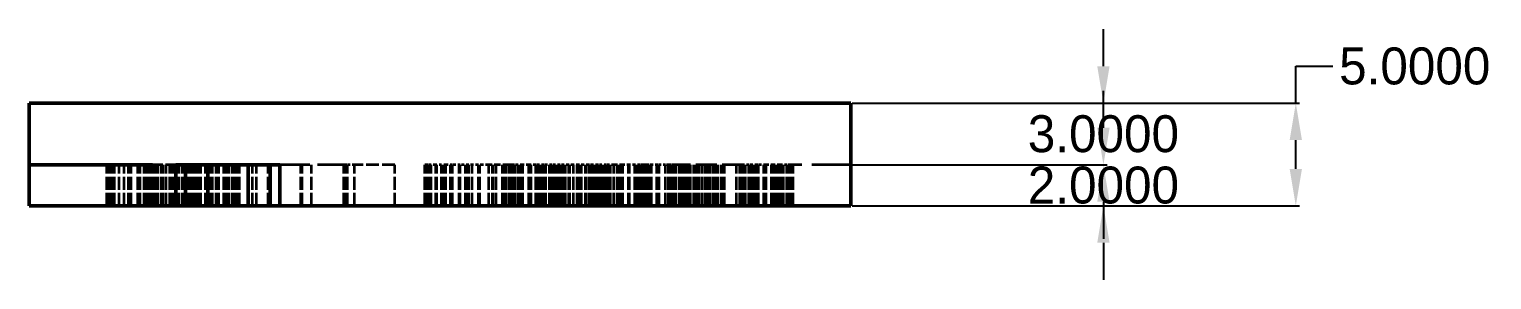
# Model space of a CAD drawing. Header units: millimetres. Extents: x 171 to 615, y 148 to 315.
# Drawn here: x 544.1 to 615.3, y 221 to 233.2 of the extents above; entities that cross this region are included whole.
import ezdxf

# ---------------------------------------------------------------- set-up
doc = ezdxf.new("R2010")
doc.units = ezdxf.units.MM
doc.linetypes.add('DASHED', pattern=[0.2067, 0.1654, -0.0413])
doc.layers.add('Hidden (ANSI)', color=7, linetype='DASHED', lineweight=35)
doc.layers.add('Visible (ANSI)', color=7, linetype='Continuous', lineweight=50)
doc.dimstyles.get("Standard").update_dxf_attribs({"dimtxt": 0.18, "dimasz": 0.18, "dimexe": 0.18, "dimexo": 0.0625, "dimgap": 0.09, "dimtad": 0, "dimtih": 1, "dimtoh": 1, "dimdec": 4, "dimzin": 0, "dimdsep": 46, "dimtxsty": 'Standard', "dimcen": 0.09, "dimadec": 0, "dimazin": 0, "dimtfac": 1, "dimtdec": 4, "dimtofl": 0, "dimtmove": 0, "dimatfit": 3, "dimfxl": 1, "dimtolj": 1, "dimtzin": 0, "dimarcsym": 0})

# ---------------------------------------------------------------- blocks, each defined once
blk = doc.blocks.new('*D34')
at = {"color": 0, "lineweight": -2, "transparency": 16777216}
for p, q in [((596.385, 228.411), (596.385, 230.211)), ((584.16, 226.611), (596.565, 226.611)), ((584.16, 224.611), (596.565, 224.611)), ((596.385, 222.811), (596.385, 221.011))]:
    blk.add_line(p, q, dxfattribs=at)
at = {"color": 0, "transparency": 16777216}
for points in [[(596.085, 228.411), (596.685, 228.411), (596.385, 226.611)], [(596.085, 222.811), (596.685, 222.811), (596.385, 224.611)]]:
    blk.add_solid(points, dxfattribs=at)
at = {"layer": 'Defpoints', "color": 0, "transparency": 16777216}
for p in [(584.098, 226.611), (584.098, 224.611), (596.385, 224.611)]:
    blk.add_point(p, dxfattribs=at)
at = {"color": 0, "transparency": 16777216, "insert": (596.385, 225.611), "char_height": 1.8, "attachment_point": 5}
blk.add_mtext('\\A1;2.0000', dxfattribs=at)
blk = doc.blocks.new('*D35')
at = {"color": 0, "lineweight": -2, "transparency": 16777216}
for p, q in [((596.385, 231.411), (596.385, 233.211)), ((584.16, 229.611), (596.565, 229.611)), ((584.16, 226.611), (596.565, 226.611)), ((596.385, 224.811), (596.385, 223.011))]:
    blk.add_line(p, q, dxfattribs=at)
at = {"color": 0, "transparency": 16777216}
for points in [[(596.085, 231.411), (596.685, 231.411), (596.385, 229.611)], [(596.085, 224.811), (596.685, 224.811), (596.385, 226.611)]]:
    blk.add_solid(points, dxfattribs=at)
at = {"layer": 'Defpoints', "color": 0, "transparency": 16777216}
for p in [(584.098, 229.611), (584.098, 226.611), (596.385, 226.611)]:
    blk.add_point(p, dxfattribs=at)
at = {"color": 0, "transparency": 16777216, "insert": (596.385, 228.111), "char_height": 1.8, "attachment_point": 5}
blk.add_mtext('\\A1;3.0000', dxfattribs=at)
blk = doc.blocks.new('*D36')
at = {"color": 0, "lineweight": -2, "transparency": 16777216}
for p, q in [((605.75, 229.611), (605.75, 231.411)), ((605.75, 231.411), (607.55, 231.411)), ((584.16, 229.611), (605.93, 229.611)), ((605.75, 226.411), (605.75, 227.811)), ((584.16, 224.611), (605.93, 224.611))]:
    blk.add_line(p, q, dxfattribs=at)
at = {"color": 0, "transparency": 16777216}
for points in [[(605.45, 227.811), (606.05, 227.811), (605.75, 229.611)], [(605.45, 226.411), (606.05, 226.411), (605.75, 224.611)]]:
    blk.add_solid(points, dxfattribs=at)
at = {"layer": 'Defpoints', "color": 0, "transparency": 16777216}
for p in [(584.098, 229.611), (605.75, 229.611), (584.098, 224.611)]:
    blk.add_point(p, dxfattribs=at)
at = {"color": 0, "transparency": 16777216, "insert": (611.54, 231.411), "char_height": 1.8, "attachment_point": 5}
blk.add_mtext('\\A1;5.0000', dxfattribs=at)

msp = doc.modelspace()

# ---------------------------------------------------------------- linework, layer by layer
at = {"layer": 'Hidden (ANSI)', "ltscale": 3.809293}
for p, q in [((547.87119, 224.61073), (547.87119, 226.61073)), ((547.87119, 224.61073), (547.87119, 226.61073)), ((547.88433, 224.61073), (547.88433, 226.61073)), ((547.88433, 224.61073), (547.88433, 226.61073)), ((547.89308, 224.61073), (547.89308, 226.61073)), ((547.89308, 224.61073), (547.89308, 226.61073)), ((547.89746, 224.61073), (547.89746, 226.61073)), ((547.89746, 224.61073), (547.89746, 226.61073)), ((547.92373, 224.61073), (547.92373, 226.61073)), ((547.92373, 224.61073), (547.92373, 226.61073)), ((547.92811, 224.61073), (547.92811, 226.61073)), ((547.92811, 224.61073), (547.92811, 226.61073)), ((547.94396, 224.61073), (547.94396, 226.61073)), ((547.94396, 224.61073), (547.94396, 226.61073)), ((547.99378, 224.61073), (547.99378, 226.61073)), ((547.99378, 224.61073), (547.99378, 226.61073)), ((548.07258, 224.61073), (548.07258, 226.61073)), ((548.07258, 224.61073), (548.07258, 226.61073)), ((548.14701, 224.61073), (548.14701, 226.61073)), ((548.14701, 224.61073), (548.14701, 226.61073)), ((548.18641, 224.61073), (548.18641, 226.61073)), ((548.18641, 224.61073), (548.18641, 226.61073)), ((548.24771, 224.61073), (548.24771, 226.61073)), ((548.24771, 224.61073), (548.24771, 226.61073)), ((548.47975, 224.61073), (548.47975, 226.61073)), ((548.47975, 224.61073), (548.47975, 226.61073)), ((548.71178, 224.61073), (548.71178, 226.61073)), ((548.71178, 224.61073), (548.71178, 226.61073)), ((548.92193, 224.61073), (548.92193, 226.61073)), ((548.92193, 224.61073), (548.92193, 226.61073)), ((549.05327, 224.61073), (549.05327, 226.61073)), ((549.05327, 224.61073), (549.05327, 226.61073)), ((549.39039, 224.61073), (549.39039, 226.61073)), ((549.39039, 224.61073), (549.39039, 226.61073)), ((549.46044, 224.61073), (549.46044, 226.61073)), ((549.46044, 224.61073), (549.46044, 226.61073)), ((549.49108, 224.61073), (549.49108, 226.61073)), ((549.49108, 224.61073), (549.49108, 226.61073)), ((549.69685, 224.61073), (549.69685, 226.61073)), ((549.69685, 224.61073), (549.69685, 226.61073)), ((549.7275, 224.61073), (549.7275, 226.61073)), ((549.7275, 224.61073), (549.7275, 226.61073)), ((549.74501, 224.61073), (549.74501, 226.61073)), ((549.74501, 224.61073), (549.74501, 226.61073)), ((549.82382, 224.61073), (549.82382, 226.61073)), ((549.82382, 224.61073), (549.82382, 226.61073)), ((549.85884, 224.61073), (549.85884, 226.61073)), ((549.85884, 224.61073), (549.85884, 226.61073)), ((549.88073, 224.61073), (549.88073, 226.61073)), ((549.88073, 224.61073), (549.88073, 226.61073)), ((549.93327, 224.61073), (549.93327, 226.61073)), ((549.93327, 224.61073), (549.93327, 226.61073)), ((549.95516, 224.61073), (549.95516, 226.61073)), ((549.95516, 224.61073), (549.95516, 226.61073)), ((549.96829, 224.61073), (549.96829, 226.61073)), ((549.96829, 224.61073), (549.96829, 226.61073)), ((550.06899, 224.61073), (550.06899, 226.61073)), ((550.06899, 224.61073), (550.06899, 226.61073)), ((550.13466, 224.61073), (550.13466, 226.61073)), ((550.13466, 224.61073), (550.13466, 226.61073)), ((550.15655, 224.61073), (550.15655, 226.61073)), ((550.15655, 224.61073), (550.15655, 226.61073)), ((550.29227, 224.61073), (550.29227, 226.61073)), ((550.29227, 224.61073), (550.29227, 226.61073)), ((550.33167, 224.61073), (550.33167, 226.61073)), ((550.33167, 224.61073), (550.33167, 226.61073)), ((550.3667, 224.61073), (550.3667, 226.61073)), ((550.3667, 224.61073), (550.3667, 226.61073)), ((550.52869, 224.61073), (550.52869, 226.61073)), ((550.52869, 224.61073), (550.52869, 226.61073)), ((550.57685, 224.61073), (550.57685, 226.61073)), ((550.57685, 224.61073), (550.57685, 226.61073)), ((550.60749, 224.61073), (550.60749, 226.61073)), ((550.60749, 224.61073), (550.60749, 226.61073)), ((550.73883, 224.61073), (550.73883, 226.61073)), ((550.73883, 224.61073), (550.73883, 226.61073)), ((550.76073, 224.61073), (550.76073, 226.61073)), ((550.76073, 224.61073), (550.76073, 226.61073)), ((550.94898, 224.61073), (550.94898, 226.61073)), ((550.94898, 224.61073), (550.94898, 226.61073)), ((551.01028, 224.61073), (551.01028, 226.61073)), ((551.01028, 224.61073), (551.01028, 226.61073)), ((551.05406, 224.61073), (551.05406, 226.61073)), ((551.05406, 224.61073), (551.05406, 226.61073)), ((551.06719, 224.61073), (551.06719, 226.61073)), ((551.06719, 224.61073), (551.06719, 226.61073)), ((551.20729, 224.61073), (551.20729, 226.61073)), ((551.20729, 224.61073), (551.20729, 226.61073)), ((551.29047, 224.61073), (551.29047, 226.61073)), ((551.29047, 224.61073), (551.29047, 226.61073)), ((551.33863, 224.61073), (551.33863, 226.61073)), ((551.33863, 224.61073), (551.33863, 226.61073)), ((551.38241, 224.61073), (551.38241, 226.61073)), ((551.38241, 224.61073), (551.38241, 226.61073)), ((551.54878, 224.61073), (551.54878, 226.61073)), ((551.54878, 224.61073), (551.54878, 226.61073)), ((551.56191, 224.61073), (551.56191, 226.61073)), ((551.56191, 224.61073), (551.56191, 226.61073)), ((551.61883, 224.61073), (551.61883, 226.61073)), ((551.61883, 224.61073), (551.61883, 226.61073)), ((551.71952, 224.61073), (551.71952, 226.61073)), ((551.71952, 224.61073), (551.71952, 226.61073)), ((551.74579, 224.61073), (551.74579, 226.61073)), ((551.74579, 224.61073), (551.74579, 226.61073)), ((551.84649, 224.61073), (551.84649, 226.61073)), ((551.84649, 224.61073), (551.84649, 226.61073)), ((551.85962, 224.61073), (551.85962, 226.61073)), ((551.85962, 224.61073), (551.85962, 226.61073)), ((551.89465, 224.61073), (551.89465, 226.61073)), ((551.89465, 224.61073), (551.89465, 226.61073)), ((551.89903, 224.61073), (551.89903, 226.61073)), ((551.89903, 224.61073), (551.89903, 226.61073)), ((552.00848, 224.61073), (552.00848, 226.61073)), ((552.00848, 224.61073), (552.00848, 226.61073)), ((552.05226, 224.61073), (552.05226, 226.61073)), ((552.05226, 224.61073), (552.05226, 226.61073)), ((552.16171, 224.61073), (552.16171, 226.61073)), ((552.16171, 224.61073), (552.16171, 226.61073)), ((552.20987, 224.61073), (552.20987, 226.61073)), ((552.20987, 224.61073), (552.20987, 226.61073)), ((552.28868, 224.61073), (552.28868, 226.61073)), ((552.28868, 224.61073), (552.28868, 226.61073)), ((552.29305, 224.61073), (552.29305, 226.61073)), ((552.29305, 224.61073), (552.29305, 226.61073)), ((552.31057, 224.61073), (552.31057, 226.61073)), ((552.31057, 224.61073), (552.31057, 226.61073)), ((552.34121, 224.61073), (552.34121, 226.61073)), ((552.34121, 224.61073), (552.34121, 226.61073)), ((552.45504, 224.61073), (552.45504, 226.61073)), ((552.45504, 224.61073), (552.45504, 226.61073)), ((552.67832, 224.61073), (552.67832, 226.61073)), ((552.67832, 224.61073), (552.67832, 226.61073)), ((552.85345, 224.61073), (552.85345, 226.61073)), ((552.85345, 224.61073), (552.85345, 226.61073)), ((552.89723, 224.61073), (552.89723, 226.61073)), ((552.89723, 224.61073), (552.89723, 226.61073)), ((553.02419, 224.61073), (553.02419, 226.61073)), ((553.02419, 224.61073), (553.02419, 226.61073)), ((553.20369, 224.61073), (553.20369, 226.61073)), ((553.20369, 224.61073), (553.20369, 226.61073)), ((553.2825, 224.61073), (553.2825, 226.61073)), ((553.2825, 224.61073), (553.2825, 226.61073)), ((553.3219, 224.61073), (553.3219, 226.61073)), ((553.3219, 224.61073), (553.3219, 226.61073)), ((553.57145, 224.61073), (553.57145, 226.61073)), ((553.57145, 224.61073), (553.57145, 226.61073)), ((553.61961, 224.61073), (553.61961, 226.61073)), ((553.61961, 224.61073), (553.61961, 226.61073)), ((553.75533, 224.61073), (553.75533, 226.61073)), ((553.75533, 224.61073), (553.75533, 226.61073)), ((553.80787, 224.61073), (553.80787, 226.61073)), ((553.80787, 224.61073), (553.80787, 226.61073)), ((553.81662, 224.61073), (553.81662, 226.61073)), ((553.81662, 224.61073), (553.81662, 226.61073)), ((553.96986, 224.61073), (553.96986, 226.61073)), ((553.96986, 224.61073), (553.96986, 226.61073)), ((554.01364, 224.61073), (554.01364, 226.61073)), ((554.01364, 224.61073), (554.01364, 226.61073)), ((554.05742, 224.61073), (554.05742, 226.61073)), ((554.05742, 224.61073), (554.05742, 226.61073)), ((554.1012, 224.61073), (554.1012, 226.61073)), ((554.1012, 224.61073), (554.1012, 226.61073)), ((554.16687, 224.61073), (554.16687, 226.61073)), ((554.16687, 224.61073), (554.16687, 226.61073)), ((554.2019, 224.61073), (554.2019, 226.61073)), ((554.2019, 224.61073), (554.2019, 226.61073)), ((554.24568, 224.61073), (554.24568, 226.61073)), ((554.24568, 224.61073), (554.24568, 226.61073)), ((554.27632, 224.61073), (554.27632, 226.61073)), ((554.27632, 224.61073), (554.27632, 226.61073)), ((554.30259, 224.61073), (554.30259, 226.61073)), ((554.30259, 224.61073), (554.30259, 226.61073)), ((554.3201, 224.61073), (554.3201, 226.61073)), ((554.3201, 224.61073), (554.3201, 226.61073)), ((554.32886, 224.61073), (554.32886, 226.61073)), ((554.32886, 224.61073), (554.32886, 226.61073)), ((554.33324, 224.61073), (554.33324, 226.61073)), ((554.33324, 224.61073), (554.33324, 226.61073)), ((554.9593, 224.61073), (554.9593, 226.61073)), ((554.9593, 224.61073), (554.9593, 226.61073)), ((555.15194, 224.61073), (555.15194, 226.61073)), ((555.15194, 224.61073), (555.15194, 226.61073)), ((555.72109, 224.61073), (555.72109, 226.61073)), ((555.72109, 224.61073), (555.72109, 226.61073)), ((557.32347, 224.61073), (557.32347, 226.61073)), ((557.32347, 224.61073), (557.32347, 226.61073)), ((557.38038, 224.61073), (557.38038, 226.61073)), ((557.38038, 224.61073), (557.38038, 226.61073)), ((557.8357, 224.61073), (557.8357, 226.61073)), ((557.8357, 224.61073), (557.8357, 226.61073)), ((559.41619, 224.61073), (559.41619, 226.61073)), ((559.41619, 224.61073), (559.41619, 226.61073)), ((559.48186, 224.61073), (559.48186, 226.61073)), ((559.48186, 224.61073), (559.48186, 226.61073)), ((559.5923, 224.61073), (559.5923, 226.61073)), ((559.5923, 224.61073), (559.5923, 226.61073)), ((559.92842, 224.61073), (559.92842, 226.61073)), ((559.92842, 224.61073), (559.92842, 226.61073)), ((561.89418, 224.61073), (561.89418, 226.61073)), ((561.89418, 224.61073), (561.89418, 226.61073)), ((563.36084, 224.61073), (563.36084, 226.61073)), ((563.36084, 224.61073), (563.36084, 226.61073)), ((563.40024, 224.61073), (563.40024, 226.61073)), ((563.40024, 224.61073), (563.40024, 226.61073)), ((563.41338, 224.61073), (563.41338, 226.61073)), ((563.41338, 224.61073), (563.41338, 226.61073)), ((563.50094, 224.61073), (563.50094, 226.61073)), ((563.50094, 224.61073), (563.50094, 226.61073)), ((563.62352, 224.61073), (563.62352, 226.61073)), ((563.62352, 224.61073), (563.62352, 226.61073)), ((563.66293, 224.61073), (563.66293, 226.61073)), ((563.66293, 224.61073), (563.66293, 226.61073)), ((563.88183, 224.61073), (563.88183, 226.61073)), ((563.88183, 224.61073), (563.88183, 226.61073)), ((563.94312, 224.61073), (563.94312, 226.61073)), ((563.94312, 224.61073), (563.94312, 226.61073)), ((564.16203, 224.61073), (564.16203, 226.61073)), ((564.16203, 224.61073), (564.16203, 226.61073)), ((564.24521, 224.61073), (564.24521, 226.61073)), ((564.24521, 224.61073), (564.24521, 226.61073)), ((564.37218, 224.61073), (564.37218, 226.61073)), ((564.37218, 224.61073), (564.37218, 226.61073)), ((564.60421, 224.61073), (564.60421, 226.61073)), ((564.60421, 224.61073), (564.60421, 226.61073)), ((564.70491, 224.61073), (564.70491, 226.61073)), ((564.70491, 224.61073), (564.70491, 226.61073)), ((565.02013, 224.61073), (565.02013, 226.61073)), ((565.02013, 224.61073), (565.02013, 226.61073)), ((565.08142, 224.61073), (565.08142, 226.61073)), ((565.08142, 224.61073), (565.08142, 226.61073)), ((565.3266, 224.61073), (565.3266, 226.61073)), ((565.3266, 224.61073), (565.3266, 226.61073)), ((565.41854, 224.61073), (565.41854, 226.61073)), ((565.41854, 224.61073), (565.41854, 226.61073)), ((565.50172, 224.61073), (565.50172, 226.61073)), ((565.50172, 224.61073), (565.50172, 226.61073)), ((565.65933, 224.61073), (565.65933, 226.61073)), ((565.65933, 224.61073), (565.65933, 226.61073)), ((565.9658, 224.61073), (565.9658, 226.61073)), ((565.9658, 224.61073), (565.9658, 226.61073)), ((566.03585, 224.61073), (566.03585, 226.61073)), ((566.03585, 224.61073), (566.03585, 226.61073)), ((566.47365, 224.61073), (566.47365, 226.61073)), ((566.47365, 224.61073), (566.47365, 226.61073)), ((566.64002, 224.61073), (566.64002, 226.61073)), ((566.64002, 224.61073), (566.64002, 226.61073)), ((566.67942, 224.61073), (566.67942, 226.61073)), ((566.67942, 224.61073), (566.67942, 226.61073)), ((566.81952, 224.61073), (566.81952, 226.61073)), ((566.81952, 224.61073), (566.81952, 226.61073)), ((567.13037, 224.61073), (567.13037, 226.61073)), ((567.13037, 224.61073), (567.13037, 226.61073)), ((567.16101, 224.61073), (567.16101, 226.61073)), ((567.16101, 224.61073), (567.16101, 226.61073)), ((567.19166, 224.61073), (567.19166, 226.61073)), ((567.19166, 224.61073), (567.19166, 226.61073)), ((567.29673, 224.61073), (567.29673, 226.61073)), ((567.29673, 224.61073), (567.29673, 226.61073)), ((567.44997, 224.61073), (567.44997, 226.61073)), ((567.44997, 224.61073), (567.44997, 226.61073)), ((567.45872, 224.61073), (567.45872, 226.61073)), ((567.45872, 224.61073), (567.45872, 226.61073)), ((567.4631, 224.61073), (567.4631, 226.61073)), ((567.4631, 224.61073), (567.4631, 226.61073)), ((567.48061, 224.61073), (567.48061, 226.61073)), ((567.48061, 224.61073), (567.48061, 226.61073)), ((567.48499, 224.61073), (567.48499, 226.61073)), ((567.48499, 224.61073), (567.48499, 226.61073)), ((567.48937, 224.61073), (567.48937, 226.61073)), ((567.48937, 224.61073), (567.48937, 226.61073)), ((567.52439, 224.61073), (567.52439, 226.61073)), ((567.52439, 224.61073), (567.52439, 226.61073)), ((567.53753, 224.61073), (567.53753, 226.61073)), ((567.53753, 224.61073), (567.53753, 226.61073)), ((567.59006, 224.61073), (567.59006, 226.61073)), ((567.59006, 224.61073), (567.59006, 226.61073)), ((567.59444, 224.61073), (567.59444, 226.61073)), ((567.59444, 224.61073), (567.59444, 226.61073)), ((567.62509, 224.61073), (567.62509, 226.61073)), ((567.62509, 224.61073), (567.62509, 226.61073)), ((567.66449, 224.61073), (567.66449, 226.61073)), ((567.66449, 224.61073), (567.66449, 226.61073)), ((567.682, 224.61073), (567.682, 226.61073)), ((567.682, 224.61073), (567.682, 226.61073)), ((567.70827, 224.61073), (567.70827, 226.61073)), ((567.70827, 224.61073), (567.70827, 226.61073)), ((567.72141, 224.61073), (567.72141, 226.61073)), ((567.72141, 224.61073), (567.72141, 226.61073)), ((567.73454, 224.61073), (567.73454, 226.61073)), ((567.73454, 224.61073), (567.73454, 226.61073)), ((567.87464, 224.61073), (567.87464, 226.61073)), ((567.87464, 224.61073), (567.87464, 226.61073)), ((567.89653, 224.61073), (567.89653, 226.61073)), ((567.89653, 224.61073), (567.89653, 226.61073)), ((568.02349, 224.61073), (568.02349, 226.61073)), ((568.02349, 224.61073), (568.02349, 226.61073)), ((568.08479, 224.61073), (568.08479, 226.61073)), ((568.08479, 224.61073), (568.08479, 226.61073)), ((568.09354, 224.61073), (568.09354, 226.61073)), ((568.09354, 224.61073), (568.09354, 226.61073)), ((568.10668, 224.61073), (568.10668, 226.61073)), ((568.10668, 224.61073), (568.10668, 226.61073)), ((568.11543, 224.61073), (568.11543, 226.61073)), ((568.11543, 224.61073), (568.11543, 226.61073)), ((568.12857, 224.61073), (568.12857, 226.61073)), ((568.12857, 224.61073), (568.12857, 226.61073)), ((568.41314, 224.61073), (568.41314, 226.61073)), ((568.41314, 224.61073), (568.41314, 226.61073)), ((568.51822, 224.61073), (568.51822, 226.61073)), ((568.51822, 224.61073), (568.51822, 226.61073)), ((568.53135, 224.61073), (568.53135, 226.61073)), ((568.53135, 224.61073), (568.53135, 226.61073)), ((568.75026, 224.61073), (568.75026, 226.61073)), ((568.75026, 224.61073), (568.75026, 226.61073)), ((568.75901, 224.61073), (568.75901, 226.61073)), ((568.75901, 224.61073), (568.75901, 226.61073)), ((568.86846, 224.61073), (568.86846, 226.61073)), ((568.86846, 224.61073), (568.86846, 226.61073)), ((568.88598, 224.61073), (568.88598, 226.61073)), ((568.88598, 224.61073), (568.88598, 226.61073)), ((568.921, 224.61073), (568.921, 226.61073)), ((568.921, 224.61073), (568.921, 226.61073)), ((568.95165, 224.61073), (568.95165, 226.61073)), ((568.95165, 224.61073), (568.95165, 226.61073)), ((569.04796, 224.61073), (569.04796, 226.61073)), ((569.04796, 224.61073), (569.04796, 226.61073)), ((569.1399, 224.61073), (569.1399, 226.61073)), ((569.1399, 224.61073), (569.1399, 226.61073)), ((569.17055, 224.61073), (569.17055, 226.61073)), ((569.17055, 224.61073), (569.17055, 226.61073)), ((569.18369, 224.61073), (569.18369, 226.61073)), ((569.18369, 224.61073), (569.18369, 226.61073)), ((569.20558, 224.61073), (569.20558, 226.61073)), ((569.20558, 224.61073), (569.20558, 226.61073)), ((569.2406, 224.61073), (569.2406, 226.61073)), ((569.2406, 224.61073), (569.2406, 226.61073)), ((569.42448, 224.61073), (569.42448, 226.61073)), ((569.42448, 224.61073), (569.42448, 226.61073)), ((569.44199, 224.61073), (569.44199, 226.61073)), ((569.44199, 224.61073), (569.44199, 226.61073)), ((569.47264, 224.61073), (569.47264, 226.61073)), ((569.47264, 224.61073), (569.47264, 226.61073)), ((569.47702, 224.61073), (569.47702, 226.61073)), ((569.47702, 224.61073), (569.47702, 226.61073)), ((569.48577, 224.61073), (569.48577, 226.61073)), ((569.48577, 224.61073), (569.48577, 226.61073)), ((569.49453, 224.61073), (569.49453, 226.61073)), ((569.49453, 224.61073), (569.49453, 226.61073)), ((569.50766, 224.61073), (569.50766, 226.61073)), ((569.50766, 224.61073), (569.50766, 226.61073)), ((569.51642, 224.61073), (569.51642, 226.61073)), ((569.51642, 224.61073), (569.51642, 226.61073)), ((569.5208, 224.61073), (569.5208, 226.61073)), ((569.5208, 224.61073), (569.5208, 226.61073)), ((569.52955, 224.61073), (569.52955, 226.61073)), ((569.52955, 224.61073), (569.52955, 226.61073)), ((569.53393, 224.61073), (569.53393, 226.61073)), ((569.53393, 224.61073), (569.53393, 226.61073)), ((569.54269, 224.61073), (569.54269, 226.61073)), ((569.54269, 224.61073), (569.54269, 226.61073)), ((569.55582, 224.61073), (569.55582, 226.61073)), ((569.55582, 224.61073), (569.55582, 226.61073)), ((569.59085, 224.61073), (569.59085, 226.61073)), ((569.59085, 224.61073), (569.59085, 226.61073)), ((569.60398, 224.61073), (569.60398, 226.61073)), ((569.60398, 224.61073), (569.60398, 226.61073)), ((569.60836, 224.61073), (569.60836, 226.61073)), ((569.60836, 224.61073), (569.60836, 226.61073)), ((569.61712, 224.61073), (569.61712, 226.61073)), ((569.61712, 224.61073), (569.61712, 226.61073)), ((569.65214, 224.61073), (569.65214, 226.61073)), ((569.65214, 224.61073), (569.65214, 226.61073)), ((569.74846, 224.61073), (569.74846, 226.61073)), ((569.74846, 224.61073), (569.74846, 226.61073)), ((569.76597, 224.61073), (569.76597, 226.61073)), ((569.76597, 224.61073), (569.76597, 226.61073)), ((569.84915, 224.61073), (569.84915, 226.61073)), ((569.84915, 224.61073), (569.84915, 226.61073)), ((569.91482, 224.61073), (569.91482, 226.61073)), ((569.91482, 224.61073), (569.91482, 226.61073)), ((569.93672, 224.61073), (569.93672, 226.61073)), ((569.93672, 224.61073), (569.93672, 226.61073)), ((570.06806, 224.61073), (570.06806, 226.61073)), ((570.06806, 224.61073), (570.06806, 226.61073)), ((570.17751, 224.61073), (570.17751, 226.61073)), ((570.17751, 224.61073), (570.17751, 226.61073)), ((570.19502, 224.61073), (570.19502, 226.61073)), ((570.19502, 224.61073), (570.19502, 226.61073)), ((570.35701, 224.61073), (570.35701, 226.61073)), ((570.35701, 224.61073), (570.35701, 226.61073)), ((570.3789, 224.61073), (570.3789, 226.61073)), ((570.3789, 224.61073), (570.3789, 226.61073)), ((570.4183, 224.61073), (570.4183, 226.61073)), ((570.4183, 224.61073), (570.4183, 226.61073)), ((570.58905, 224.61073), (570.58905, 226.61073)), ((570.58905, 224.61073), (570.58905, 226.61073)), ((570.76417, 224.61073), (570.76417, 226.61073)), ((570.76417, 224.61073), (570.76417, 226.61073)), ((570.76855, 224.61073), (570.76855, 226.61073)), ((570.76855, 224.61073), (570.76855, 226.61073)), ((570.82547, 224.61073), (570.82547, 226.61073)), ((570.82547, 224.61073), (570.82547, 226.61073)), ((570.84298, 224.61073), (570.84298, 226.61073)), ((570.84298, 224.61073), (570.84298, 226.61073)), ((570.86925, 224.61073), (570.86925, 226.61073)), ((570.86925, 224.61073), (570.86925, 226.61073)), ((570.878, 224.61073), (570.878, 226.61073)), ((570.878, 224.61073), (570.878, 226.61073)), ((570.94367, 224.61073), (570.94367, 226.61073)), ((570.94367, 224.61073), (570.94367, 226.61073)), ((570.98308, 224.61073), (570.98308, 226.61073)), ((570.98308, 224.61073), (570.98308, 226.61073)), ((571.16696, 224.61073), (571.16696, 226.61073)), ((571.16696, 224.61073), (571.16696, 226.61073)), ((571.1976, 224.61073), (571.1976, 226.61073)), ((571.1976, 224.61073), (571.1976, 226.61073)), ((571.32894, 224.61073), (571.32894, 226.61073)), ((571.32894, 224.61073), (571.32894, 226.61073)), ((571.36397, 224.61073), (571.36397, 226.61073)), ((571.36397, 224.61073), (571.36397, 226.61073)), ((571.48656, 224.61073), (571.48656, 226.61073)), ((571.48656, 224.61073), (571.48656, 226.61073)), ((571.53471, 224.61073), (571.53471, 226.61073)), ((571.53471, 224.61073), (571.53471, 226.61073)), ((571.54785, 224.61073), (571.54785, 226.61073)), ((571.54785, 224.61073), (571.54785, 226.61073)), ((571.62665, 224.61073), (571.62665, 226.61073)), ((571.62665, 224.61073), (571.62665, 226.61073)), ((571.68357, 224.61073), (571.68357, 226.61073)), ((571.68357, 224.61073), (571.68357, 226.61073)), ((571.80616, 224.61073), (571.80616, 226.61073)), ((571.80616, 224.61073), (571.80616, 226.61073)), ((571.88058, 224.61073), (571.88058, 226.61073)), ((571.88058, 224.61073), (571.88058, 226.61073)), ((571.96377, 224.61073), (571.96377, 226.61073)), ((571.96377, 224.61073), (571.96377, 226.61073)), ((571.9769, 224.61073), (571.9769, 226.61073)), ((571.9769, 224.61073), (571.9769, 226.61073)), ((571.98128, 224.61073), (571.98128, 226.61073)), ((571.98128, 224.61073), (571.98128, 226.61073)), ((572.09511, 224.61073), (572.09511, 226.61073)), ((572.09511, 224.61073), (572.09511, 226.61073)), ((572.12138, 224.61073), (572.12138, 226.61073)), ((572.12138, 224.61073), (572.12138, 226.61073)), ((572.18705, 224.61073), (572.18705, 226.61073)), ((572.18705, 224.61073), (572.18705, 226.61073)), ((572.20456, 224.61073), (572.20456, 226.61073)), ((572.20456, 224.61073), (572.20456, 226.61073)), ((572.21769, 224.61073), (572.21769, 226.61073)), ((572.21769, 224.61073), (572.21769, 226.61073)), ((572.23083, 224.61073), (572.23083, 226.61073)), ((572.23083, 224.61073), (572.23083, 226.61073)), ((572.24396, 224.61073), (572.24396, 226.61073)), ((572.24396, 224.61073), (572.24396, 226.61073)), ((572.25272, 224.61073), (572.25272, 226.61073)), ((572.25272, 224.61073), (572.25272, 226.61073)), ((572.2571, 224.61073), (572.2571, 226.61073)), ((572.2571, 224.61073), (572.2571, 226.61073)), ((572.3972, 224.61073), (572.3972, 226.61073)), ((572.3972, 224.61073), (572.3972, 226.61073)), ((572.55481, 224.61073), (572.55481, 226.61073)), ((572.55481, 224.61073), (572.55481, 226.61073)), ((572.55919, 224.61073), (572.55919, 226.61073)), ((572.55919, 224.61073), (572.55919, 226.61073)), ((572.56356, 224.61073), (572.56356, 226.61073)), ((572.56356, 224.61073), (572.56356, 226.61073)), ((572.72993, 224.61073), (572.72993, 226.61073)), ((572.72993, 224.61073), (572.72993, 226.61073)), ((572.79122, 224.61073), (572.79122, 226.61073)), ((572.79122, 224.61073), (572.79122, 226.61073)), ((572.835, 224.61073), (572.835, 226.61073)), ((572.835, 224.61073), (572.835, 226.61073)), ((572.95759, 224.61073), (572.95759, 226.61073)), ((572.95759, 224.61073), (572.95759, 226.61073)), ((572.96635, 224.61073), (572.96635, 226.61073)), ((572.96635, 224.61073), (572.96635, 226.61073)), ((572.9751, 224.61073), (572.9751, 226.61073)), ((572.9751, 224.61073), (572.9751, 226.61073)), ((572.99261, 224.61073), (572.99261, 226.61073)), ((572.99261, 224.61073), (572.99261, 226.61073)), ((573.26406, 224.61073), (573.26406, 226.61073)), ((573.26406, 224.61073), (573.26406, 226.61073)), ((573.29032, 224.61073), (573.29032, 226.61073)), ((573.29032, 224.61073), (573.29032, 226.61073)), ((573.29908, 224.61073), (573.29908, 226.61073)), ((573.29908, 224.61073), (573.29908, 226.61073)), ((573.31659, 224.61073), (573.31659, 226.61073)), ((573.31659, 224.61073), (573.31659, 226.61073)), ((573.57928, 224.61073), (573.57928, 226.61073)), ((573.57928, 224.61073), (573.57928, 226.61073)), ((573.59679, 224.61073), (573.59679, 226.61073)), ((573.59679, 224.61073), (573.59679, 226.61073)), ((573.60992, 224.61073), (573.60992, 226.61073)), ((573.60992, 224.61073), (573.60992, 226.61073)), ((573.72375, 224.61073), (573.72375, 226.61073)), ((573.72375, 224.61073), (573.72375, 226.61073)), ((573.72813, 224.61073), (573.72813, 226.61073)), ((573.72813, 224.61073), (573.72813, 226.61073)), ((573.80256, 224.61073), (573.80256, 226.61073)), ((573.80256, 224.61073), (573.80256, 226.61073)), ((573.83758, 224.61073), (573.83758, 226.61073)), ((573.83758, 224.61073), (573.83758, 226.61073)), ((573.88137, 224.61073), (573.88137, 226.61073)), ((573.88137, 224.61073), (573.88137, 226.61073)), ((573.91639, 224.61073), (573.91639, 226.61073)), ((573.91639, 224.61073), (573.91639, 226.61073)), ((574.00833, 224.61073), (574.00833, 226.61073)), ((574.00833, 224.61073), (574.00833, 226.61073)), ((574.0346, 224.61073), (574.0346, 226.61073)), ((574.0346, 224.61073), (574.0346, 226.61073)), ((574.12216, 224.61073), (574.12216, 226.61073)), ((574.12216, 224.61073), (574.12216, 226.61073)), ((574.13092, 224.61073), (574.13092, 226.61073)), ((574.13092, 224.61073), (574.13092, 226.61073)), ((574.17907, 224.61073), (574.17907, 226.61073)), ((574.17907, 224.61073), (574.17907, 226.61073)), ((574.20096, 224.61073), (574.20096, 226.61073)), ((574.20096, 224.61073), (574.20096, 226.61073)), ((574.23161, 224.61073), (574.23161, 226.61073)), ((574.23161, 224.61073), (574.23161, 226.61073)), ((574.24912, 224.61073), (574.24912, 226.61073)), ((574.24912, 224.61073), (574.24912, 226.61073)), ((574.26664, 224.61073), (574.26664, 226.61073)), ((574.26664, 224.61073), (574.26664, 226.61073)), ((574.27539, 224.61073), (574.27539, 226.61073)), ((574.27539, 224.61073), (574.27539, 226.61073)), ((574.38047, 224.61073), (574.38047, 226.61073)), ((574.38047, 224.61073), (574.38047, 226.61073)), ((574.64315, 224.61073), (574.64315, 226.61073)), ((574.64315, 224.61073), (574.64315, 226.61073)), ((574.68255, 224.61073), (574.68255, 226.61073)), ((574.68255, 224.61073), (574.68255, 226.61073)), ((574.69569, 224.61073), (574.69569, 226.61073)), ((574.69569, 224.61073), (574.69569, 226.61073)), ((574.7526, 224.61073), (574.7526, 226.61073)), ((574.7526, 224.61073), (574.7526, 226.61073)), ((575.0722, 224.61073), (575.0722, 226.61073)), ((575.0722, 224.61073), (575.0722, 226.61073)), ((575.21668, 224.61073), (575.21668, 226.61073)), ((575.21668, 224.61073), (575.21668, 226.61073)), ((575.24295, 224.61073), (575.24295, 226.61073)), ((575.24295, 224.61073), (575.24295, 226.61073)), ((575.25608, 224.61073), (575.25608, 226.61073)), ((575.25608, 224.61073), (575.25608, 226.61073)), ((575.30862, 224.61073), (575.30862, 226.61073)), ((575.30862, 224.61073), (575.30862, 226.61073)), ((575.35678, 224.61073), (575.35678, 226.61073)), ((575.35678, 224.61073), (575.35678, 226.61073)), ((575.48812, 224.61073), (575.48812, 226.61073)), ((575.48812, 224.61073), (575.48812, 226.61073)), ((575.51877, 224.61073), (575.51877, 226.61073)), ((575.51877, 224.61073), (575.51877, 226.61073)), ((575.54066, 224.61073), (575.54066, 226.61073)), ((575.54066, 224.61073), (575.54066, 226.61073)), ((575.59319, 224.61073), (575.59319, 226.61073)), ((575.59319, 224.61073), (575.59319, 226.61073)), ((575.74205, 224.61073), (575.74205, 226.61073)), ((575.74205, 224.61073), (575.74205, 226.61073)), ((575.79896, 224.61073), (575.79896, 226.61073)), ((575.79896, 224.61073), (575.79896, 226.61073)), ((575.80334, 224.61073), (575.80334, 226.61073)), ((575.80334, 224.61073), (575.80334, 226.61073)), ((575.82523, 224.61073), (575.82523, 226.61073)), ((575.82523, 224.61073), (575.82523, 226.61073)), ((575.93031, 224.61073), (575.93031, 226.61073)), ((575.93031, 224.61073), (575.93031, 226.61073)), ((576.01787, 224.61073), (576.01787, 226.61073)), ((576.01787, 224.61073), (576.01787, 226.61073)), ((576.15797, 224.61073), (576.15797, 226.61073)), ((576.15797, 224.61073), (576.15797, 226.61073)), ((576.28493, 224.61073), (576.28493, 226.61073)), ((576.28493, 224.61073), (576.28493, 226.61073)), ((576.45568, 224.61073), (576.45568, 226.61073)), ((576.45568, 224.61073), (576.45568, 226.61073)), ((576.55637, 224.61073), (576.55637, 226.61073)), ((576.55637, 224.61073), (576.55637, 226.61073)), ((576.60891, 224.61073), (576.60891, 226.61073)), ((576.60891, 224.61073), (576.60891, 226.61073)), ((576.61329, 224.61073), (576.61329, 226.61073)), ((576.61329, 224.61073), (576.61329, 226.61073)), ((576.66582, 224.61073), (576.66582, 226.61073)), ((576.66582, 224.61073), (576.66582, 226.61073)), ((576.6702, 224.61073), (576.6702, 226.61073)), ((576.6702, 224.61073), (576.6702, 226.61073)), ((576.68771, 224.61073), (576.68771, 226.61073)), ((576.68771, 224.61073), (576.68771, 226.61073)), ((576.84095, 224.61073), (576.84095, 226.61073)), ((576.84095, 224.61073), (576.84095, 226.61073)), ((576.87159, 224.61073), (576.87159, 226.61073)), ((576.87159, 224.61073), (576.87159, 226.61073)), ((577.02045, 224.61073), (577.02045, 226.61073)), ((577.02045, 224.61073), (577.02045, 226.61073)), ((577.04672, 224.61073), (577.04672, 226.61073)), ((577.04672, 224.61073), (577.04672, 226.61073)), ((577.09925, 224.61073), (577.09925, 226.61073)), ((577.09925, 224.61073), (577.09925, 226.61073)), ((577.10363, 224.61073), (577.10363, 226.61073)), ((577.10363, 224.61073), (577.10363, 226.61073)), ((577.14303, 224.61073), (577.14303, 226.61073)), ((577.14303, 224.61073), (577.14303, 226.61073)), ((577.18682, 224.61073), (577.18682, 226.61073)), ((577.18682, 224.61073), (577.18682, 226.61073)), ((577.20871, 224.61073), (577.20871, 226.61073)), ((577.20871, 224.61073), (577.20871, 226.61073)), ((577.23935, 224.61073), (577.23935, 226.61073)), ((577.23935, 224.61073), (577.23935, 226.61073)), ((577.25249, 224.61073), (577.25249, 226.61073)), ((577.25249, 224.61073), (577.25249, 226.61073)), ((577.4101, 224.61073), (577.4101, 226.61073)), ((577.4101, 224.61073), (577.4101, 226.61073)), ((577.47139, 224.61073), (577.47139, 226.61073)), ((577.47139, 224.61073), (577.47139, 226.61073)), ((577.49328, 224.61073), (577.49328, 226.61073)), ((577.49328, 224.61073), (577.49328, 226.61073)), ((577.58522, 224.61073), (577.58522, 226.61073)), ((577.58522, 224.61073), (577.58522, 226.61073)), ((577.62025, 224.61073), (577.62025, 226.61073)), ((577.62025, 224.61073), (577.62025, 226.61073)), ((577.77786, 224.61073), (577.77786, 226.61073)), ((577.77786, 224.61073), (577.77786, 226.61073)), ((577.86104, 224.61073), (577.86104, 226.61073)), ((577.86104, 224.61073), (577.86104, 226.61073)), ((577.94422, 224.61073), (577.94422, 226.61073)), ((577.94422, 224.61073), (577.94422, 226.61073)), ((578.51775, 224.61073), (578.51775, 226.61073)), ((578.51775, 224.61073), (578.51775, 226.61073)), ((578.69287, 224.61073), (578.69287, 226.61073)), ((578.69287, 224.61073), (578.69287, 226.61073)), ((578.80671, 224.61073), (578.80671, 226.61073)), ((578.80671, 224.61073), (578.80671, 226.61073)), ((578.81546, 224.61073), (578.81546, 226.61073)), ((578.81546, 224.61073), (578.81546, 226.61073)), ((578.84611, 224.61073), (578.84611, 226.61073)), ((578.84611, 224.61073), (578.84611, 226.61073)), ((578.95556, 224.61073), (578.95556, 226.61073)), ((578.95556, 224.61073), (578.95556, 226.61073)), ((579.11755, 224.61073), (579.11755, 226.61073)), ((579.11755, 224.61073), (579.11755, 226.61073)), ((579.1482, 224.61073), (579.1482, 226.61073)), ((579.1482, 224.61073), (579.1482, 226.61073)), ((579.22262, 224.61073), (579.22262, 226.61073)), ((579.22262, 224.61073), (579.22262, 226.61073)), ((579.28829, 224.61073), (579.28829, 226.61073)), ((579.28829, 224.61073), (579.28829, 226.61073)), ((579.30143, 224.61073), (579.30143, 226.61073)), ((579.30143, 224.61073), (579.30143, 226.61073)), ((579.38461, 224.61073), (579.38461, 226.61073)), ((579.38461, 224.61073), (579.38461, 226.61073)), ((579.43715, 224.61073), (579.43715, 226.61073)), ((579.43715, 224.61073), (579.43715, 226.61073)), ((579.44153, 224.61073), (579.44153, 226.61073)), ((579.44153, 224.61073), (579.44153, 226.61073)), ((579.56411, 224.61073), (579.56411, 226.61073)), ((579.56411, 224.61073), (579.56411, 226.61073)), ((579.59914, 224.61073), (579.59914, 226.61073)), ((579.59914, 224.61073), (579.59914, 226.61073)), ((579.85307, 224.61073), (579.85307, 226.61073)), ((579.85307, 224.61073), (579.85307, 226.61073)), ((579.90998, 224.61073), (579.90998, 226.61073)), ((579.90998, 224.61073), (579.90998, 226.61073)), ((579.9669, 224.61073), (579.9669, 226.61073)), ((579.9669, 224.61073), (579.9669, 226.61073)), ((580.22082, 224.61073), (580.22082, 226.61073)), ((580.22082, 224.61073), (580.22082, 226.61073)), ((580.25147, 224.61073), (580.25147, 226.61073)), ((580.25147, 224.61073), (580.25147, 226.61073)), ((580.32152, 224.61073), (580.32152, 226.61073)), ((580.32152, 224.61073), (580.32152, 226.61073)), ((580.42659, 224.61073), (580.42659, 226.61073)), ((580.42659, 224.61073), (580.42659, 226.61073)), ((580.48351, 224.61073), (580.48351, 226.61073)), ((580.48351, 224.61073), (580.48351, 226.61073)), ((580.58858, 224.61073), (580.58858, 226.61073)), ((580.58858, 224.61073), (580.58858, 226.61073)), ((580.63236, 224.61073), (580.63236, 226.61073)), ((580.63236, 224.61073), (580.63236, 226.61073)), ((580.74619, 224.61073), (580.74619, 226.61073)), ((580.74619, 224.61073), (580.74619, 226.61073)), ((580.81187, 224.61073), (580.81187, 226.61073)), ((580.81187, 224.61073), (580.81187, 226.61073)), ((580.97823, 224.61073), (580.97823, 226.61073)), ((580.97823, 224.61073), (580.97823, 226.61073)), ((581.02201, 224.61073), (581.02201, 226.61073)), ((581.02201, 224.61073), (581.02201, 226.61073)), ((581.10082, 224.61073), (581.10082, 226.61073)), ((581.10082, 224.61073), (581.10082, 226.61073)), ((581.14898, 224.61073), (581.14898, 226.61073)), ((581.14898, 224.61073), (581.14898, 226.61073)), ((581.17087, 224.61073), (581.17087, 226.61073)), ((581.17087, 224.61073), (581.17087, 226.61073)), ((581.2453, 224.61073), (581.2453, 226.61073)), ((581.2453, 224.61073), (581.2453, 226.61073)), ((581.25843, 224.61073), (581.25843, 226.61073)), ((581.25843, 224.61073), (581.25843, 226.61073)), ((581.28032, 224.61073), (581.28032, 226.61073)), ((581.28032, 224.61073), (581.28032, 226.61073))]:
    msp.add_line(p, q, dxfattribs=at)
at = {"layer": 'Hidden (ANSI)', "ltscale": 3.068093}
msp.add_line((551.24066, 226.61073), (550.0978, 226.61073), dxfattribs=at)
msp.add_line((551.24066, 226.61073), (550.0978, 226.61073), dxfattribs=at)
at = {"layer": 'Hidden (ANSI)', "ltscale": 8.85047}
msp.add_line((559.5923, 226.61073), (556.2956, 226.61073), dxfattribs=at)
msp.add_line((559.5923, 226.61073), (556.2956, 226.61073), dxfattribs=at)
at = {"layer": 'Hidden (ANSI)', "ltscale": 0.640117}
msp.add_line((559.92842, 226.61073), (559.5923, 226.61073), dxfattribs=at)
msp.add_line((559.92842, 226.61073), (559.5923, 226.61073), dxfattribs=at)
at = {"layer": 'Hidden (ANSI)', "ltscale": 3.744072}
msp.add_line((561.89418, 226.61073), (559.92842, 226.61073), dxfattribs=at)
msp.add_line((561.89418, 226.61073), (559.92842, 226.61073), dxfattribs=at)
at = {"layer": 'Hidden (ANSI)', "ltscale": 0.911935}
msp.add_line((563.40024, 226.61073), (563.36084, 226.61073), dxfattribs=at)
msp.add_line((563.40024, 226.61073), (563.36084, 226.61073), dxfattribs=at)
at = {"layer": 'Hidden (ANSI)', "ltscale": 0.814983}
msp.add_line((563.50094, 226.61073), (563.40024, 226.61073), dxfattribs=at)
msp.add_line((563.50094, 226.61073), (563.40024, 226.61073), dxfattribs=at)
at = {"layer": 'Hidden (ANSI)', "ltscale": 0.757687}
msp.add_line((563.66293, 226.61073), (563.50094, 226.61073), dxfattribs=at)
msp.add_line((563.66293, 226.61073), (563.50094, 226.61073), dxfattribs=at)
at = {"layer": 'Hidden (ANSI)', "ltscale": 0.710471}
msp.add_line((563.88183, 226.61073), (563.66293, 226.61073), dxfattribs=at)
msp.add_line((563.88183, 226.61073), (563.66293, 226.61073), dxfattribs=at)
at = {"layer": 'Hidden (ANSI)', "ltscale": 0.71457}
msp.add_line((564.16203, 226.61073), (563.88183, 226.61073), dxfattribs=at)
msp.add_line((564.16203, 226.61073), (563.88183, 226.61073), dxfattribs=at)
at = {"layer": 'Hidden (ANSI)', "ltscale": 0.471915}
msp.add_line((564.37218, 226.61073), (564.16203, 226.61073), dxfattribs=at)
msp.add_line((564.37218, 226.61073), (564.16203, 226.61073), dxfattribs=at)
at = {"layer": 'Hidden (ANSI)', "ltscale": 0.701163}
msp.add_line((564.70491, 226.61073), (564.37218, 226.61073), dxfattribs=at)
msp.add_line((564.70491, 226.61073), (564.37218, 226.61073), dxfattribs=at)
at = {"layer": 'Hidden (ANSI)', "ltscale": 0.754099}
msp.add_line((565.08142, 226.61073), (564.70491, 226.61073), dxfattribs=at)
msp.add_line((565.08142, 226.61073), (564.70491, 226.61073), dxfattribs=at)
at = {"layer": 'Hidden (ANSI)', "ltscale": 0.817624}
msp.add_line((565.50172, 226.61073), (565.08142, 226.61073), dxfattribs=at)
msp.add_line((565.50172, 226.61073), (565.08142, 226.61073), dxfattribs=at)
at = {"layer": 'Hidden (ANSI)', "ltscale": 0.888572}
msp.add_line((565.9658, 226.61073), (565.50172, 226.61073), dxfattribs=at)
msp.add_line((565.9658, 226.61073), (565.50172, 226.61073), dxfattribs=at)
at = {"layer": 'Hidden (ANSI)', "ltscale": 0.967789}
msp.add_line((566.47365, 226.61073), (565.9658, 226.61073), dxfattribs=at)
msp.add_line((566.47365, 226.61073), (565.9658, 226.61073), dxfattribs=at)
at = {"layer": 'Hidden (ANSI)', "ltscale": 1.859478}
msp.add_line((567.44997, 226.61073), (566.47365, 226.61073), dxfattribs=at)
msp.add_line((567.44997, 226.61073), (566.47365, 226.61073), dxfattribs=at)
at = {"layer": 'Hidden (ANSI)', "ltscale": 0.650549}
msp.add_line((567.45872, 226.61073), (567.44997, 226.61073), dxfattribs=at)
msp.add_line((567.45872, 226.61073), (567.44997, 226.61073), dxfattribs=at)
at = {"layer": 'Hidden (ANSI)', "ltscale": 0.843162}
msp.add_line((567.48061, 226.61073), (567.45872, 226.61073), dxfattribs=at)
msp.add_line((567.48061, 226.61073), (567.45872, 226.61073), dxfattribs=at)
at = {"layer": 'Hidden (ANSI)', "ltscale": 0.796474}
msp.add_line((567.52439, 226.61073), (567.48061, 226.61073), dxfattribs=at)
msp.add_line((567.52439, 226.61073), (567.48061, 226.61073), dxfattribs=at)
at = {"layer": 'Hidden (ANSI)', "ltscale": 0.760754}
msp.add_line((567.59006, 226.61073), (567.52439, 226.61073), dxfattribs=at)
msp.add_line((567.59006, 226.61073), (567.52439, 226.61073), dxfattribs=at)
at = {"layer": 'Hidden (ANSI)', "ltscale": 0.04242}
msp.add_line((567.59444, 226.61073), (567.59006, 226.61073), dxfattribs=at)
msp.add_line((567.59444, 226.61073), (567.59006, 226.61073), dxfattribs=at)
at = {"layer": 'Hidden (ANSI)', "ltscale": 0.852144}
msp.add_line((567.72141, 226.61073), (567.59444, 226.61073), dxfattribs=at)
msp.add_line((567.72141, 226.61073), (567.59444, 226.61073), dxfattribs=at)
at = {"layer": 'Hidden (ANSI)', "ltscale": 0.805976}
msp.add_line((567.89653, 226.61073), (567.72141, 226.61073), dxfattribs=at)
msp.add_line((567.89653, 226.61073), (567.72141, 226.61073), dxfattribs=at)
at = {"layer": 'Hidden (ANSI)', "ltscale": 0.772499}
msp.add_line((568.11543, 226.61073), (567.89653, 226.61073), dxfattribs=at)
msp.add_line((568.11543, 226.61073), (567.89653, 226.61073), dxfattribs=at)
at = {"layer": 'Hidden (ANSI)', "ltscale": 0.023486}
msp.add_line((568.12419, 226.61073), (568.11543, 226.61073), dxfattribs=at)
msp.add_line((568.12419, 226.61073), (568.11543, 226.61073), dxfattribs=at)
at = {"layer": 'Hidden (ANSI)', "ltscale": 0.772364}
msp.add_line((568.41314, 226.61073), (568.12419, 226.61073), dxfattribs=at)
msp.add_line((568.41314, 226.61073), (568.12419, 226.61073), dxfattribs=at)
at = {"layer": 'Hidden (ANSI)', "ltscale": 0.797869}
msp.add_line((568.75901, 226.61073), (568.41314, 226.61073), dxfattribs=at)
msp.add_line((568.75901, 226.61073), (568.41314, 226.61073), dxfattribs=at)
at = {"layer": 'Hidden (ANSI)', "ltscale": 0.861879}
for p, q in [((569.17055, 226.61073), (568.75901, 226.61073)), ((569.17055, 226.61073), (568.75901, 226.61073)), ((572.9751, 226.61073), (572.56356, 226.61073)), ((572.9751, 226.61073), (572.56356, 226.61073))]:
    msp.add_line(p, q, dxfattribs=at)
at = {"layer": 'Hidden (ANSI)', "ltscale": 0.029966}
msp.add_line((569.18369, 226.61073), (569.17055, 226.61073), dxfattribs=at)
msp.add_line((569.18369, 226.61073), (569.17055, 226.61073), dxfattribs=at)
at = {"layer": 'Hidden (ANSI)', "ltscale": 0.696387}
msp.add_line((569.53393, 226.61073), (569.18369, 226.61073), dxfattribs=at)
msp.add_line((569.53393, 226.61073), (569.18369, 226.61073), dxfattribs=at)
at = {"layer": 'Hidden (ANSI)', "ltscale": 0.780068}
msp.add_line((569.93672, 226.61073), (569.53393, 226.61073), dxfattribs=at)
msp.add_line((569.93672, 226.61073), (569.53393, 226.61073), dxfattribs=at)
at = {"layer": 'Hidden (ANSI)', "ltscale": 0.847111}
for p, q in [((570.3789, 226.61073), (569.93672, 226.61073)), ((570.3789, 226.61073), (569.93672, 226.61073)), ((571.80616, 226.61073), (571.36397, 226.61073)), ((571.80616, 226.61073), (571.36397, 226.61073))]:
    msp.add_line(p, q, dxfattribs=at)
at = {"layer": 'Hidden (ANSI)', "ltscale": 0.934193}
msp.add_line((570.86925, 226.61073), (570.3789, 226.61073), dxfattribs=at)
msp.add_line((570.86925, 226.61073), (570.3789, 226.61073), dxfattribs=at)
at = {"layer": 'Hidden (ANSI)', "ltscale": 0.016578}
msp.add_line((570.878, 226.61073), (570.86925, 226.61073), dxfattribs=at)
msp.add_line((570.878, 226.61073), (570.86925, 226.61073), dxfattribs=at)
at = {"layer": 'Hidden (ANSI)', "ltscale": 0.925857}
msp.add_line((571.36397, 226.61073), (570.878, 226.61073), dxfattribs=at)
msp.add_line((571.36397, 226.61073), (570.878, 226.61073), dxfattribs=at)
at = {"layer": 'Hidden (ANSI)', "ltscale": 0.773444}
msp.add_line((572.20456, 226.61073), (571.80616, 226.61073), dxfattribs=at)
msp.add_line((572.20456, 226.61073), (571.80616, 226.61073), dxfattribs=at)
at = {"layer": 'Hidden (ANSI)', "ltscale": 0.706792}
msp.add_line((572.55919, 226.61073), (572.20456, 226.61073), dxfattribs=at)
msp.add_line((572.55919, 226.61073), (572.20456, 226.61073), dxfattribs=at)
at = {"layer": 'Hidden (ANSI)', "ltscale": 0.008239}
msp.add_line((572.56356, 226.61073), (572.55919, 226.61073), dxfattribs=at)
msp.add_line((572.56356, 226.61073), (572.55919, 226.61073), dxfattribs=at)
at = {"layer": 'Hidden (ANSI)', "ltscale": 0.795775}
msp.add_line((573.31659, 226.61073), (572.9751, 226.61073), dxfattribs=at)
msp.add_line((573.31659, 226.61073), (572.9751, 226.61073), dxfattribs=at)
at = {"layer": 'Hidden (ANSI)', "ltscale": 0.766536}
msp.add_line((573.59679, 226.61073), (573.31659, 226.61073), dxfattribs=at)
msp.add_line((573.59679, 226.61073), (573.31659, 226.61073), dxfattribs=at)
at = {"layer": 'Hidden (ANSI)', "ltscale": 0.041595}
msp.add_line((573.60992, 226.61073), (573.59679, 226.61073), dxfattribs=at)
msp.add_line((573.60992, 226.61073), (573.59679, 226.61073), dxfattribs=at)
at = {"layer": 'Hidden (ANSI)', "ltscale": 0.781626}
msp.add_line((573.83758, 226.61073), (573.60992, 226.61073), dxfattribs=at)
msp.add_line((573.83758, 226.61073), (573.60992, 226.61073), dxfattribs=at)
at = {"layer": 'Hidden (ANSI)', "ltscale": 0.802561}
msp.add_line((574.00833, 226.61073), (573.83758, 226.61073), dxfattribs=at)
msp.add_line((574.00833, 226.61073), (573.83758, 226.61073), dxfattribs=at)
at = {"layer": 'Hidden (ANSI)', "ltscale": 0.853448}
msp.add_line((574.12216, 226.61073), (574.00833, 226.61073), dxfattribs=at)
msp.add_line((574.12216, 226.61073), (574.00833, 226.61073), dxfattribs=at)
at = {"layer": 'Hidden (ANSI)', "ltscale": 0.552664}
msp.add_line((574.17907, 226.61073), (574.12216, 226.61073), dxfattribs=at)
msp.add_line((574.17907, 226.61073), (574.12216, 226.61073), dxfattribs=at)
at = {"layer": 'Hidden (ANSI)', "ltscale": 0.790119}
msp.add_line((574.23161, 226.61073), (574.17907, 226.61073), dxfattribs=at)
msp.add_line((574.23161, 226.61073), (574.17907, 226.61073), dxfattribs=at)
at = {"layer": 'Hidden (ANSI)', "ltscale": 0.828143}
msp.add_line((574.26664, 226.61073), (574.23161, 226.61073), dxfattribs=at)
msp.add_line((574.26664, 226.61073), (574.23161, 226.61073), dxfattribs=at)
at = {"layer": 'Hidden (ANSI)', "ltscale": 0.883982}
msp.add_line((574.27539, 226.61073), (574.26664, 226.61073), dxfattribs=at)
msp.add_line((574.27539, 226.61073), (574.26664, 226.61073), dxfattribs=at)
at = {"layer": 'Hidden (ANSI)', "ltscale": 0.805674}
msp.add_line((574.69569, 226.61073), (574.27539, 226.61073), dxfattribs=at)
msp.add_line((574.69569, 226.61073), (574.27539, 226.61073), dxfattribs=at)
at = {"layer": 'Hidden (ANSI)', "ltscale": 0.730924}
msp.add_line((575.0722, 226.61073), (574.69569, 226.61073), dxfattribs=at)
msp.add_line((575.0722, 226.61073), (574.69569, 226.61073), dxfattribs=at)
at = {"layer": 'Hidden (ANSI)', "ltscale": 0.286788}
msp.add_line((575.21668, 226.61073), (575.0722, 226.61073), dxfattribs=at)
msp.add_line((575.21668, 226.61073), (575.0722, 226.61073), dxfattribs=at)
at = {"layer": 'Hidden (ANSI)', "ltscale": 0.936869}
msp.add_line((575.25608, 226.61073), (575.21668, 226.61073), dxfattribs=at)
msp.add_line((575.25608, 226.61073), (575.21668, 226.61073), dxfattribs=at)
at = {"layer": 'Hidden (ANSI)', "ltscale": 0.823091}
msp.add_line((575.35678, 226.61073), (575.25608, 226.61073), dxfattribs=at)
msp.add_line((575.35678, 226.61073), (575.25608, 226.61073), dxfattribs=at)
at = {"layer": 'Hidden (ANSI)', "ltscale": 0.727348}
msp.add_line((575.51877, 226.61073), (575.35678, 226.61073), dxfattribs=at)
msp.add_line((575.51877, 226.61073), (575.35678, 226.61073), dxfattribs=at)
at = {"layer": 'Hidden (ANSI)', "ltscale": 0.223051}
msp.add_line((575.59319, 226.61073), (575.51877, 226.61073), dxfattribs=at)
msp.add_line((575.59319, 226.61073), (575.51877, 226.61073), dxfattribs=at)
at = {"layer": 'Hidden (ANSI)', "ltscale": 6.195713}
msp.add_line((578.84611, 226.61073), (575.59319, 226.61073), dxfattribs=at)
msp.add_line((578.84611, 226.61073), (575.59319, 226.61073), dxfattribs=at)
at = {"layer": 'Hidden (ANSI)', "ltscale": 0.517182}
msp.add_line((579.11755, 226.61073), (578.84611, 226.61073), dxfattribs=at)
msp.add_line((579.11755, 226.61073), (578.84611, 226.61073), dxfattribs=at)
at = {"layer": 'Hidden (ANSI)', "ltscale": 0.858444}
msp.add_line((579.56411, 226.61073), (579.11755, 226.61073), dxfattribs=at)
msp.add_line((579.56411, 226.61073), (579.11755, 226.61073), dxfattribs=at)
at = {"layer": 'Hidden (ANSI)', "ltscale": 0.797128}
msp.add_line((579.9669, 226.61073), (579.56411, 226.61073), dxfattribs=at)
msp.add_line((579.9669, 226.61073), (579.56411, 226.61073), dxfattribs=at)
at = {"layer": 'Hidden (ANSI)', "ltscale": 0.749568}
msp.add_line((580.32152, 226.61073), (579.9669, 226.61073), dxfattribs=at)
msp.add_line((580.32152, 226.61073), (579.9669, 226.61073), dxfattribs=at)
at = {"layer": 'Hidden (ANSI)', "ltscale": 0.733772}
msp.add_line((580.63236, 226.61073), (580.32152, 226.61073), dxfattribs=at)
msp.add_line((580.63236, 226.61073), (580.32152, 226.61073), dxfattribs=at)
at = {"layer": 'Hidden (ANSI)', "ltscale": 0.300679}
msp.add_line((580.74619, 226.61073), (580.63236, 226.61073), dxfattribs=at)
msp.add_line((580.74619, 226.61073), (580.63236, 226.61073), dxfattribs=at)
at = {"layer": 'Hidden (ANSI)', "ltscale": 0.73873}
msp.add_line((580.97823, 226.61073), (580.74619, 226.61073), dxfattribs=at)
msp.add_line((580.97823, 226.61073), (580.74619, 226.61073), dxfattribs=at)
at = {"layer": 'Hidden (ANSI)', "ltscale": 0.764629}
msp.add_line((581.14898, 226.61073), (580.97823, 226.61073), dxfattribs=at)
msp.add_line((581.14898, 226.61073), (580.97823, 226.61073), dxfattribs=at)
at = {"layer": 'Hidden (ANSI)', "ltscale": 0.80494}
msp.add_line((581.2453, 226.61073), (581.14898, 226.61073), dxfattribs=at)
msp.add_line((581.2453, 226.61073), (581.14898, 226.61073), dxfattribs=at)
at = {"layer": 'Hidden (ANSI)', "ltscale": 0.894654}
msp.add_line((581.28032, 226.61073), (581.2453, 226.61073), dxfattribs=at)
msp.add_line((581.28032, 226.61073), (581.2453, 226.61073), dxfattribs=at)
at = {"layer": 'Hidden (ANSI)', "ltscale": 11.561787}
msp.add_line((584.0978, 226.61073), (581.28032, 226.61073), dxfattribs=at)
msp.add_line((584.0978, 226.61073), (581.28032, 226.61073), dxfattribs=at)
at = {"layer": 'Visible (ANSI)'}
for p, q in [((544.0978, 229.61073), (584.0978, 229.61073)), ((544.0978, 226.61073), (544.0978, 229.61073)), ((544.0978, 229.61073), (584.0978, 229.61073)), ((544.0978, 226.61073), (544.0978, 229.61073)), ((584.0978, 224.61073), (584.0978, 229.61073)), ((584.0978, 224.61073), (584.0978, 229.61073)), ((550.0978, 226.61073), (544.0978, 226.61073)), ((544.0978, 224.61073), (544.0978, 226.61073)), ((550.0978, 226.61073), (544.0978, 226.61073)), ((544.0978, 224.61073), (544.0978, 226.61073)), ((556.2956, 226.61073), (551.24066, 226.61073)), ((551.24066, 224.61073), (551.24066, 226.61073)), ((556.2956, 226.61073), (551.24066, 226.61073)), ((551.24066, 224.61073), (551.24066, 226.61073)), ((551.70487, 224.61073), (551.70487, 226.61073)), ((551.70487, 224.61073), (551.70487, 226.61073)), ((552.78638, 224.61073), (552.78638, 226.61073)), ((552.78638, 224.61073), (552.78638, 226.61073)), ((554.74988, 224.61073), (554.74988, 226.61073)), ((554.74988, 224.61073), (554.74988, 226.61073)), ((555.83138, 224.61073), (555.83138, 226.61073)), ((555.83138, 224.61073), (555.83138, 226.61073)), ((556.2956, 224.61073), (556.2956, 226.61073)), ((556.2956, 224.61073), (556.2956, 226.61073)), ((550.0978, 224.61073), (544.0978, 224.61073)), ((550.0978, 224.61073), (544.0978, 224.61073)), ((550.0978, 224.61073), (551.24066, 224.61073)), ((550.0978, 224.61073), (551.24066, 224.61073)), ((551.24066, 224.61073), (551.70487, 224.61073)), ((551.24066, 224.61073), (551.70487, 224.61073)), ((551.70487, 224.61073), (552.78638, 224.61073)), ((551.70487, 224.61073), (552.78638, 224.61073)), ((552.78638, 224.61073), (554.74988, 224.61073)), ((552.78638, 224.61073), (554.74988, 224.61073)), ((554.74988, 224.61073), (555.83138, 224.61073)), ((554.74988, 224.61073), (555.83138, 224.61073)), ((555.83138, 224.61073), (556.2956, 224.61073)), ((555.83138, 224.61073), (556.2956, 224.61073)), ((556.2956, 224.61073), (584.0978, 224.61073)), ((556.2956, 224.61073), (584.0978, 224.61073))]:
    msp.add_line(p, q, dxfattribs=at)

# ---------------------------------------------------------------- dimensions: what is measured, and where the dimension line sits
for base, p1, p2, picture, middle in [((596.38494, 226.61073), (584.0978, 229.61073), (584.0978, 226.61073), '*D35', (596.38494, 228.11073)), ((605.74958, 229.61073), (584.0978, 224.61073), (584.0978, 229.61073), '*D36', (611.53958, 231.41073)), ((596.38494, 224.61073), (584.0978, 226.61073), (584.0978, 224.61073), '*D34', (596.38494, 225.61073))]:
    dim = msp.add_linear_dim(base=base, p1=p1, p2=p2, angle=90, dimstyle='Standard', override={"dimtxt": 1.8, "dimasz": 1.8})
    dim.commit()
    dim.dimension.update_dxf_attribs({"geometry": picture, "text_midpoint": middle})

doc.saveas('drawing.dxf')
